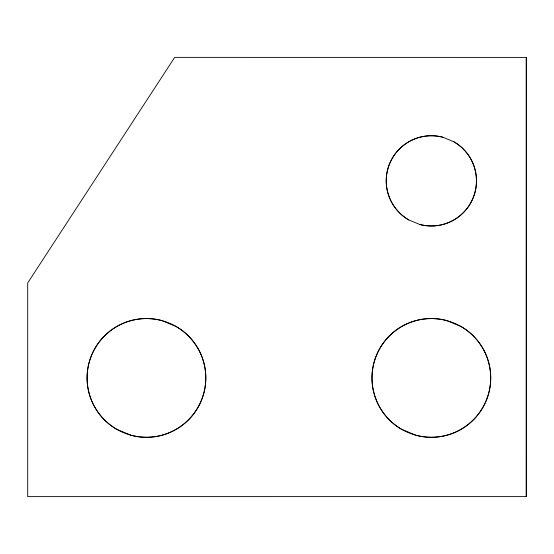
<?xml version="1.0" encoding="UTF-8"?>
<svg xmlns="http://www.w3.org/2000/svg" width="554" height="554" viewBox="0 0 554 554"><rect width="100%" height="100%" fill="white"/><g stroke="black" fill="none" stroke-linecap="round" stroke-linejoin="round"><path stroke-width="0.83" d="M526.258 496.606L526.3 57.401L174.683 57.381L27.707 282.942L27.707 496.619L526.3 496.606L526.3 57.401M442.999 137.281L453.927 141.803A45.109 45.109 0 0 1 419.697 224.446L408.769 219.917A45.109 45.109 0 0 1 442.999 137.281A45.109 45.109 0 0 0 408.817 219.938M379.919 348.237A59.354 59.354 0 0 1 482.582 347.988A59.354 59.354 0 0 1 431.898 437.265A59.354 59.354 0 0 1 379.504 348.978M453.878 141.789A45.109 45.109 0 0 1 419.648 224.425M461.06 326.528L446.739 320.6A59.354 59.354 0 0 0 401.698 429.336L416.019 435.264A59.354 59.354 0 0 0 461.06 326.528M176.096 326.507L161.782 320.579A59.354 59.354 0 0 0 116.742 429.315L131.056 435.243A59.354 59.354 0 0 0 176.096 326.507M116.797 429.336A59.354 59.354 0 0 0 205.832 377.932A59.354 59.354 0 0 0 116.797 326.528A59.354 59.354 0 0 0 116.797 429.336"/></g></svg>
